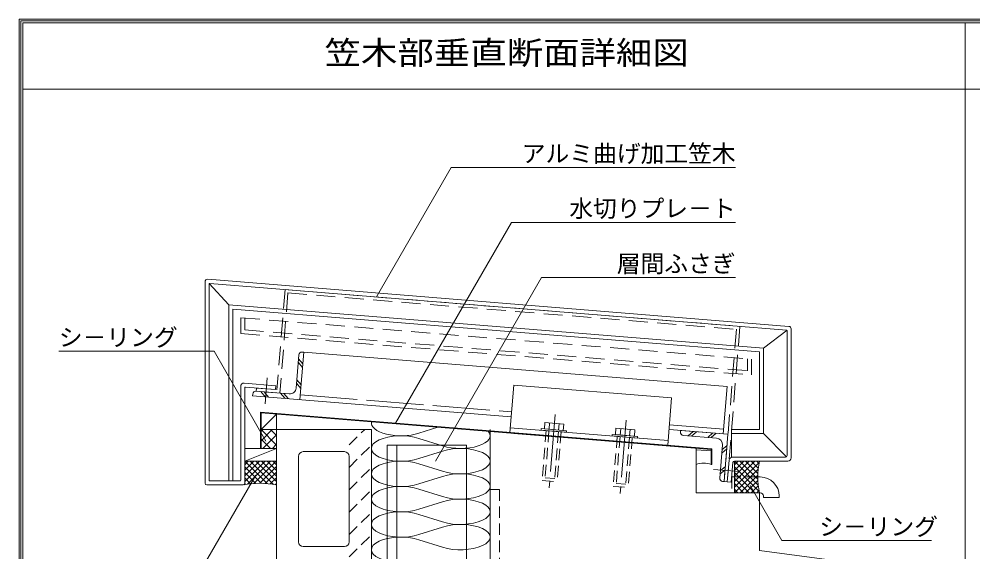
# Model space of a CAD drawing. Units: millimetres at full size, sheet at 1:6; details may follow other scales. Extents: x -1209 to 1209, y -852 to 852.
# Drawn here: x -1209 to -607, y 516 to 852 of the extents above; entities that cross this region are included whole.
import ezdxf
from ezdxf.enums import TextEntityAlignment as Align

# ---------------------------------------------------------------- set-up
doc = ezdxf.new("R2010")
doc.units = ezdxf.units.MM
doc.header["$LTSCALE"] = 6
for name, pattern in [('DASHED1', [1.8, 1.2, -0.6]), ('DASHED2', [3, 2, -1]), ('LONG_DASHED1', [7, 6, -1])]:
    doc.linetypes.add(name, pattern=pattern)
for name, color, linetype, lineweight in [('0-0_WAKU', 7, 'Continuous', 5), ('0-1_AL', 5, 'Continuous', 5), ('0-2_SUNPO', 7, 'Continuous', 5), ('0-3_STEEL', 6, 'Continuous', 5), ('0-5_FUKUSIZA', 3, 'Continuous', 5), ('0-7_KUTAI', 4, 'Continuous', 5), ('0-A_SIAGE', 4, 'Continuous', 5)]:
    doc.layers.add(name, color=color, linetype=linetype, lineweight=lineweight)
doc.styles.add('ＭＳ ゴシック', font='')
doc.styles.get('ＭＳ ゴシック').set_extended_font_data('MS Gothic')

msp = doc.modelspace()

# ---------------------------------------------------------------- linework, layer by layer
at = {"layer": '0-0_WAKU'}
for p, q in [((-1209.414, 852.414), (1209.414, 852.414)), ((-1209.414, -852.414), (-1209.414, 852.414)), ((-1208.207, 851.207), (1208.207, 851.207)), ((-1208.207, -851.207), (-1208.207, 851.207)), ((-1207, 850), (1207, 850)), ((-1207, -850), (-1207, 850)), ((-612, 850), (-612, -799)), ((-1207, 808.159), (1207, 808.159))]:
    msp.add_line(p, q, dxfattribs=at)
at = {"layer": '0-1_AL'}
for p, q in [((-1046.965, 593.145), (-986.965, 593.145)), ((-1046.965, 593.145), (-986.965, 593.145)), ((-1046.965, 593.145), (-1046.965, 93.145)), ((-986.965, 593.145), (-986.965, 93.145)), ((-1029.967, 579.147), (-1003.966, 579.147)), ((-1032.967, 576.147), (-1032.967, 522.147)), ((-1000.966, 576.147), (-1000.966, 522.147)), ((-1029.967, 519.147), (-1003.966, 519.147))]:
    msp.add_line(p, q, dxfattribs=at)
for centre, start, end in [((-1029.967, 576.147), 90, 180), ((-1003.966, 576.147), 0, 90), ((-1029.967, 522.147), 180, 270), ((-1003.966, 522.147), 270, 0)]:
    msp.add_arc(centre, 3, start, end, dxfattribs=at)
at = {"layer": '0-2_SUNPO'}
for p, q in [((-983.652, 677.021), (-936.519, 758.658)), ((-936.519, 758.658), (-757, 758.658)), ((-971.736, 597.136), (-898.494, 723.995)), ((-898.494, 723.995), (-757, 723.995)), ((-946.556, 573.202), (-879.636, 689.11)), ((-879.636, 689.11), (-757, 689.11)), ((-1184.31, 642.541), (-1086.311, 642.541)), ((-1086.311, 642.541), (-1053.562, 585.819)), ((-1059.951, 564.323), (-1112.693, 472.972)), ((-747.771, 557.669), (-727.732, 522.961)), ((-727.732, 522.961), (-633.221, 522.961))]:
    msp.add_line(p, q, dxfattribs=at)
at = {"layer": '0-3_STEEL'}
for p, q in [((-976.978, 583.146), (-976.978, 496.146)), ((-976.978, 583.146), (-926.977, 583.146)), ((-970.978, 583.146), (-970.978, 496.146)), ((-926.977, 583.146), (-926.977, 93.145))]:
    msp.add_line(p, q, dxfattribs=at)
at = {"layer": '0-3_STEEL', "linetype": 'DASHED1'}
for p, q in [((-911.953, 555.326), (-905.971, 555.326)), ((-911.953, 555.326), (-911.953, 455.328)), ((-905.971, 555.326), (-905.971, 455.328)), ((-911.977, 530.328), (-911.977, 380.329))]:
    msp.add_line(p, q, dxfattribs=at)
at = {"layer": '0-5_FUKUSIZA', "linetype": 'DASHED1'}
for p, q in [((-1000.953, 583.38), (-991.189, 593.145)), ((-1000.953, 569.238), (-986.953, 583.238)), ((-1000.953, 555.096), (-986.953, 569.096)), ((-1000.953, 540.954), (-986.953, 554.954)), ((-1000.953, 526.812), (-986.953, 540.812)), ((-1000.953, 512.67), (-986.953, 526.67))]:
    msp.add_line(p, q, dxfattribs=at)
at = {"layer": '0-5_FUKUSIZA'}
for p, q in [((-956.953, 590.747), (-945.011, 594.569)), ((-956.953, 587.547), (-941.953, 582.747)), ((-956.953, 574.747), (-941.953, 579.547)), ((-956.953, 571.547), (-941.953, 566.747)), ((-956.953, 558.747), (-941.953, 563.547)), ((-956.953, 555.547), (-941.953, 550.747)), ((-956.953, 542.747), (-941.953, 547.547)), ((-956.953, 539.547), (-941.953, 534.747)), ((-956.953, 526.747), (-941.953, 531.547)), ((-956.953, 523.547), (-941.953, 518.747))]:
    msp.add_line(p, q, dxfattribs=at)
for centre, start_param, end_param in [((-968.203, 597.147), 6.1813972, 8.4974876), ((-930.703, 589.147), 0.9272903, 3.5047682), ((-968.203, 581.147), 4.0687591, 8.4974876), ((-930.703, 573.147), 0.9272903, 5.355895), ((-968.203, 565.147), 4.0687591, 8.4974876), ((-930.703, 557.147), 0.9272903, 5.355895), ((-968.203, 549.147), 4.0687591, 8.4974876), ((-930.703, 541.147), 0.9272903, 5.355895), ((-968.203, 533.147), 4.0687591, 8.4974876), ((-930.703, 525.147), 0.9272903, 5.355895), ((-968.203, 517.147), 4.0687591, 8.4974876)]:
    msp.add_ellipse(centre, major_axis=(-18.75, 0), ratio=0.4266, start_param=start_param, end_param=end_param, dxfattribs=at)
at = {"layer": '0-7_KUTAI'}
for p, q in [((-911.953, 593.145), (-911.953, 93.145)), ((-911.953, 591.889), (-781.953, 581.354)), ((-781.953, 581.354), (-781.953, 553.145)), ((-781.953, 553.145), (-741.953, 553.145)), ((-741.953, 553.145), (-741.953, 516.723)), ((-741.953, 516.723), (-648.893, 504.314))]:
    msp.add_line(p, q, dxfattribs=at)
at = {"layer": '0-A_SIAGE'}
for p, q in [((-1090.325, 688.005), (-723.325, 658.263)), ((-1091.953, 686.511), (-1091.953, 559.145)), ((-1089.453, 685.422), (-1076.953, 671.873)), ((-1089.453, 684.884), (-1089.453, 561.145)), ((-1088.913, 685.383), (-724.913, 655.883)), ((-1076.953, 671.873), (-1076.953, 560.645)), ((-1076.953, 671.873), (-739.453, 644.521)), ((-1074.453, 669.162), (-741.953, 642.215)), ((-1074.453, 669.162), (-1074.453, 560.645)), ((-721.953, 575.145), (-721.953, 656.768)), ((-724.453, 655.85), (-739.453, 644.521)), ((-724.453, 576.645), (-724.453, 655.385)), ((-739.453, 590.645), (-739.453, 644.521)), ((-1032.78, 640.207), (-1034.476, 619.276)), ((-1029.628, 641.959), (-1032.051, 612.057)), ((-1030.625, 642.04), (-1029.628, 641.959)), ((-1029.628, 641.959), (-762.343, 620.297)), ((-741.953, 593.145), (-741.953, 642.215)), ((-1033.15, 635.638), (-1030.402, 632.405)), ((-1032.979, 637.752), (-1030.231, 634.519)), ((-1069.453, 620.444), (-1069.453, 561.145)), ((-1034.225, 622.371), (-1031.477, 619.139)), ((-1034.054, 624.486), (-1031.306, 621.253)), ((-897.057, 621.179), (-899.462, 591.275)), ((-1066.953, 619.359), (-1066.953, 559.145)), ((-1066.413, 619.858), (-1047.595, 618.333)), ((-1061.872, 615.477), (-1061.953, 614.48)), ((-1061.953, 614.48), (-898.66, 601.246)), ((-1059.717, 617.309), (-1038.786, 615.612)), ((-1056.716, 617.065), (-1053.968, 613.833)), ((-1054.602, 616.894), (-1051.854, 613.662)), ((-1044.397, 616.067), (-1041.649, 612.835)), ((-1042.283, 615.896), (-1039.535, 612.663)), ((-762.343, 620.297), (-764.767, 590.395)), ((-1057.024, 604.048), (-771.953, 580.945)), ((-1057.024, 604.048), (-1057.024, 581.145)), ((-1056.624, 603.614), (-772.353, 580.576)), ((-1056.624, 603.614), (-1056.624, 581.145)), ((-877.388, 597.516), (-877.711, 593.529)), ((-877.388, 597.516), (-865.428, 596.547)), ((-874.399, 597.274), (-874.722, 593.287)), ((-868.418, 596.789), (-868.74, 592.803)), ((-865.428, 596.547), (-865.751, 592.561)), ((-899.221, 594.269), (-799.548, 586.191)), ((-896.953, 590.674), (-781.953, 581.354)), ((-877.711, 593.529), (-865.751, 592.561)), ((-832.535, 593.881), (-832.858, 589.894)), ((-832.535, 593.881), (-820.575, 592.912)), ((-829.546, 593.639), (-829.869, 589.652)), ((-823.565, 593.154), (-823.887, 589.168)), ((-820.575, 592.912), (-820.898, 588.926)), ((-798.987, 593.168), (-761.776, 590.153)), ((-791.759, 591.579), (-791.678, 592.576)), ((-791.678, 592.576), (-761.776, 590.153)), ((-786.926, 589.181), (-783.693, 591.929)), ((-784.811, 589.01), (-781.579, 591.758)), ((-774.607, 588.183), (-771.374, 590.931)), ((-772.493, 588.011), (-769.26, 590.759)), ((-759.527, 593.145), (-759.527, 575.645)), ((-759.527, 593.145), (-741.953, 593.145)), ((-759.527, 590.645), (-739.453, 590.645)), ((-739.453, 590.645), (-724.746, 575.938)), ((-832.858, 589.894), (-820.898, 588.926)), ((-789.927, 589.424), (-768.996, 587.728)), ((-764.2, 560.251), (-761.776, 590.153)), ((-781.953, 580.351), (-772.353, 579.573)), ((-772.353, 580.576), (-772.353, 570.945)), ((-771.953, 580.945), (-771.953, 570.945)), ((-767.029, 562.487), (-765.332, 583.418)), ((-765.754, 578.208), (-762.522, 580.956)), ((-765.583, 580.323), (-762.35, 583.071)), ((-761.095, 573.807), (-762.206, 560.089)), ((-758.715, 572.226), (-759.715, 559.887)), ((-759.101, 575.645), (-725.453, 575.645)), ((-757.718, 573.145), (-723.953, 573.145)), ((-771.953, 570.945), (-772.353, 570.945)), ((-766.83, 564.942), (-763.597, 567.69)), ((-766.658, 567.057), (-763.426, 569.805)), ((-1069.953, 560.645), (-1088.953, 560.645)), ((-765.197, 560.332), (-764.2, 560.251)), ((-1067.953, 558.145), (-1090.953, 558.145)), ((-759.715, 559.887), (-762.206, 560.089)), ((-729.451, 551.145), (-729.451, 550.145))]:
    msp.add_line(p, q, dxfattribs=at)
at = {"layer": '0-A_SIAGE', "linetype": 'DASHED2'}
for p, q in [((-1041.47, 681.538), (-1046.598, 618.252)), ((-1041.47, 681.538), (-754.25, 658.261)), ((-1039.638, 679.383), (-1044.767, 616.097)), ((-1039.638, 679.383), (-756.405, 656.429)), ((-1069.453, 663.74), (-746.953, 637.604)), ((-1069.453, 663.74), (-1069.453, 653.707)), ((-1066.953, 663.538), (-1066.953, 656.013)), ((-754.25, 658.261), (-762.206, 560.089)), ((-1069.453, 653.707), (-746.953, 627.571)), ((-1066.953, 656.013), (-749.453, 630.282)), ((-756.405, 656.429), (-764.2, 560.251)), ((-749.453, 630.282), (-749.453, 637.806)), ((-746.953, 627.571), (-746.953, 637.604)), ((-1059.556, 619.302), (-1059.717, 617.309)), ((-1059.717, 617.309), (-1044.767, 616.097)), ((-1059.556, 619.302), (-1046.598, 618.252))]:
    msp.add_line(p, q, dxfattribs=at)
at = {"layer": '0-A_SIAGE', "linetype": 'LONG_DASHED1'}
for p, q in [((-1052.727, 625.764), (-1054.058, 609.334)), ((-1031.809, 615.047), (-898.42, 604.237)), ((-870.964, 602.584), (-874.69, 556.259)), ((-826.109, 598.976), (-829.835, 552.651)), ((-798.746, 596.159), (-764.524, 593.385)), ((-771.016, 567.912), (-754.586, 566.581)), ((-762.206, 560.089), (-764.2, 560.251)), ((-741.953, 553.145), (-759.451, 553.145))]:
    msp.add_line(p, q, dxfattribs=at)
at = {"layer": '0-A_SIAGE', "color": 3}
for p, q in [((-1046.953, 602.824), (-1056.624, 593.145)), ((-1046.953, 581.145), (-1046.953, 602.824)), ((-1056.624, 593.162), (-1056.624, 581.162)), ((-1047.025, 583.546), (-1056.624, 593.145)), ((-1046.953, 593.145), (-1056.624, 593.145)), ((-1056.624, 586.045), (-1049.522, 593.145)), ((-1056.624, 592.054), (-1055.536, 593.145)), ((-1047.025, 589.554), (-1050.613, 593.145)), ((-1050.655, 581.162), (-1056.624, 587.134)), ((-1055.497, 581.162), (-1047.025, 589.634)), ((-1066.953, 573.145), (-1046.953, 581.145)), ((-1066.953, 559.145), (-1066.953, 581.145)), ((-1046.953, 581.145), (-1066.953, 581.145)), ((-1057.024, 581.145), (-1056.624, 581.145)), ((-1049.486, 581.162), (-1047.025, 583.623)), ((-1046.953, 558.145), (-1046.953, 581.145)), ((-1066.953, 573.145), (-1052.744, 558.945)), ((-1054.093, 573.145), (-1066.953, 560.285)), ((-1064.703, 573.145), (-1066.953, 570.895)), ((-1061.163, 573.145), (-1066.953, 567.355)), ((-1057.623, 573.145), (-1066.953, 563.825)), ((-1046.953, 573.145), (-1066.953, 573.145)), ((-1050.553, 573.145), (-1065.089, 558.618)), ((-1063.423, 573.155), (-1048.724, 558.456)), ((-1047.023, 573.145), (-1061.146, 559.022)), ((-1059.893, 573.155), (-1046.953, 560.223)), ((-1056.343, 573.145), (-1046.953, 563.755)), ((-1052.823, 573.155), (-1046.953, 567.285)), ((-1049.283, 573.155), (-1046.953, 570.825)), ((-757.718, 560.215), (-744.796, 573.145)), ((-757.718, 563.755), (-748.328, 573.145)), ((-757.718, 567.285), (-751.858, 573.145)), ((-757.718, 570.825), (-755.398, 573.145)), ((-757.718, 573.145), (-757.718, 553.145)), ((-741.953, 573.145), (-757.718, 573.145)), ((-757.718, 573.075), (-742.696, 558.053)), ((-757.718, 556.685), (-742.12, 572.283)), ((-754.25, 573.145), (-742.936, 561.824)), ((-750.718, 573.145), (-742.906, 565.333)), ((-747.188, 573.145), (-742.656, 568.613)), ((-743.648, 573.145), (-742.22, 571.717)), ((-1066.953, 569.615), (-1056.475, 559.136)), ((-1046.953, 569.677), (-1057.492, 559.145)), ((-757.718, 569.545), (-742.104, 553.921)), ((-757.718, 553.145), (-742.703, 568.17)), ((-1066.953, 566.075), (-1059.966, 559.088)), ((-1066.953, 562.545), (-1063.25, 558.842)), ((-1046.953, 566.145), (-1054.057, 559.041)), ((-1046.953, 562.615), (-1050.82, 558.748)), ((-757.718, 566.005), (-744.858, 553.145)), ((-757.718, 562.475), (-748.398, 553.145)), ((-754.188, 553.145), (-742.938, 564.395)), ((-750.648, 553.145), (-742.903, 560.89)), ((-1066.962, 559.014), (-1066.373, 558.425)), ((-1046.953, 559.075), (-1047.738, 558.29)), ((-757.718, 558.935), (-751.928, 553.145)), ((-757.718, 555.395), (-755.468, 553.145)), ((-747.118, 553.145), (-742.649, 557.613)), ((-743.578, 553.145), (-742.21, 554.513)), ((-757.718, 553.145), (-741.953, 553.145))]:
    msp.add_line(p, q, dxfattribs=at)
at = {"layer": '0-A_SIAGE', "linetype": 'DASHED1'}
for p, q in [((-876.547, 592.43), (-879.102, 560.834)), ((-874.803, 592.289), (-877.199, 562.686)), ((-868.821, 591.806), (-871.217, 562.202)), ((-867.075, 591.665), (-869.634, 560.068)), ((-831.694, 588.795), (-834.249, 557.199)), ((-829.95, 588.654), (-832.346, 559.051)), ((-823.968, 588.171), (-826.364, 558.567)), ((-822.222, 588.03), (-824.781, 556.433)), ((-879.102, 560.834), (-869.634, 560.068)), ((-877.199, 562.686), (-871.217, 562.202)), ((-834.249, 557.199), (-824.781, 556.433)), ((-832.346, 559.051), (-826.364, 558.567))]:
    msp.add_line(p, q, dxfattribs=at)
at = {"layer": '0-A_SIAGE', "color": 6}
for p, q in [((-741.451, 563.145), (-742.953, 563.145)), ((-741.451, 553.145), (-741.953, 553.145)), ((-739.45, 551.145), (-739.45, 550.145)), ((-739.45, 550.145), (-729.451, 550.145))]:
    msp.add_line(p, q, dxfattribs=at)
at = {"layer": '0-A_SIAGE'}
for points in [[(-1067.292, 622.437), (-1047.393, 620.825), (-1047.595, 618.333)], [(-897.057, 621.182), (-797.383, 613.104), (-799.788, 583.204)], [(-879.705, 593.691), (-879.786, 592.694), (-863.837, 591.401)], [(-879.705, 593.691), (-863.757, 592.399), (-863.837, 591.401)], [(-834.852, 590.056), (-834.933, 589.059), (-818.984, 587.766)], [(-834.852, 590.056), (-818.905, 588.763), (-818.984, 587.766)]]:
    msp.add_lwpolyline(points, dxfattribs=at)
at = {"layer": '0-A_SIAGE', "color": 6, "linetype": 'DASHED1'}
msp.add_lwpolyline([(-742.953, 563.145), (-759.451, 563.145), (-759.451, 553.145), (-741.953, 553.145)], dxfattribs=at)
at = {"layer": '0-A_SIAGE'}
for centre, radius, start, end in [((-1090.453, 686.511), 1.5, 85.10091, 180), ((-1088.953, 684.884), 0.5, 85.3667, 179.99998), ((-723.453, 656.768), 1.5, 0, 85.10091), ((-724.953, 655.385), 0.5, 0, 85.3667), ((-1030.786, 640.046), 2, 85.3667, 175.3667), ((-1067.453, 620.444), 2, 85.3667, 179.99998), ((-1066.453, 619.359), 0.5, 85.3667, 179.99998), ((-1059.879, 615.315), 2, 85.3667, 175.3667), ((-1038.463, 619.599), 4, 265.3667, 355.3667), ((-789.766, 591.418), 2, 175.36668, 265.3667), ((-769.319, 583.741), 4, 355.3667, 85.3667), ((-759.101, 573.645), 2, 90, 175.3667), ((-757.718, 572.145), 1, 90, 175.3667), ((-725.453, 576.645), 1, 270, 0), ((-723.953, 575.145), 2, 270, 0), ((-777.153, 559.925), 12.02, 66.46353, 113.53645), ((-1088.953, 561.145), 0.5, 180, 270), ((-1069.953, 561.145), 0.5, 270, 0), ((-765.035, 562.325), 2, 175.36668, 265.3667), ((-1090.953, 559.145), 1, 180, 270), ((-1067.953, 559.145), 1, 291.37923, 0)]:
    msp.add_arc(centre, radius, start, end, dxfattribs=at)
at = {"layer": '0-A_SIAGE', "color": 3}
for centre, radius, start, end in [((-692.453, 563.145), 50.5, 168.5788, 191.42119), ((-1057.453, 503.52), 55.625, 79.11929, 100.88065), ((-1067.953, 559.145), 1, 291.37923, 359.99998)]:
    msp.add_arc(centre, radius, start, end, dxfattribs=at)
at = {"layer": '0-A_SIAGE', "color": 6}
for radius in [12, 2]:
    msp.add_arc((-741.451, 551.145), radius, 0, 90, dxfattribs=at)

# ---------------------------------------------------------------- texts
at = {"layer": '0-0_WAKU', "style": 'ＭＳ ゴシック', "width": 1.15}
msp.add_text('笠木部垂直断面詳細図', height=14.66, dxfattribs=at).set_placement((-1016.5, 819.409), align=Align.BOTTOM_LEFT)
at = {"layer": '0-2_SUNPO', "style": 'ＭＳ ゴシック'}
for s, p in [('アルミ曲げ加工笠木', (-892, 758.658)), ('水切りプレ－ト', (-862, 723.995)), ('層間ふさぎ', (-832, 689.11)), ('シ－リング', (-1184.31, 642.541)), ('シ－リング', (-704.199, 522.961))]:
    msp.add_text(s, height=11, dxfattribs=at).set_placement(p, align=Align.BOTTOM_LEFT)

doc.saveas('drawing.dxf')
